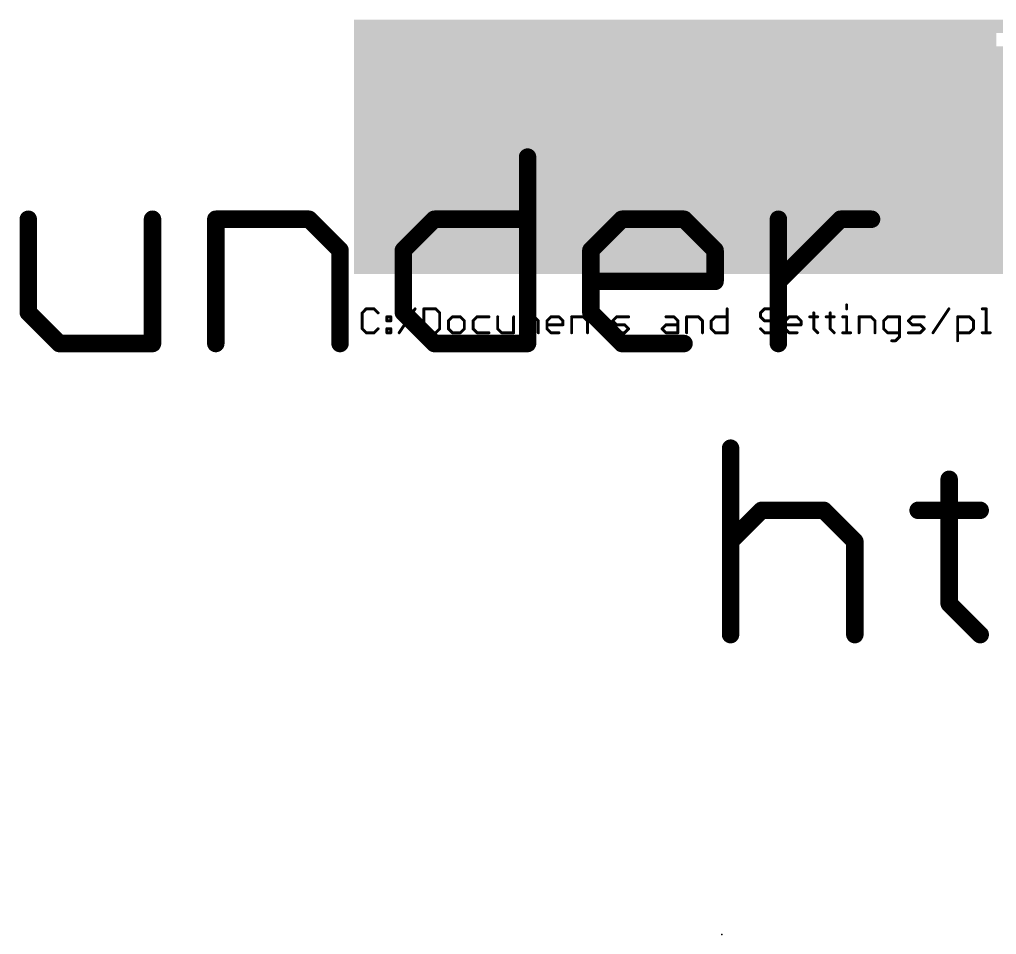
# Model space of a CAD drawing. Extents: x -29 to 78, y -15 to 28.
# Drawn here: x -14.43 to -5.9, y -11.43 to -3.45 of the extents above; entities that cross this region are included whole.
import ezdxf

# ---------------------------------------------------------------- set-up
doc = ezdxf.new("R2010")
doc.units = 0
for name, color, linetype in [('200', 132, 'CONTINUOUS'), ('201', 110, 'CONTINUOUS'), ('23', 53, 'CONTINUOUS'), ('27', 253, 'CONTINUOUS')]:
    doc.layers.add(name, color=color, linetype=linetype)

# ---------------------------------------------------------------- blocks, each defined once
blk = doc.blocks.new('RECT')
blk.add_solid([(-0.5, -0.5), (0.5, -0.5), (-0.5, 0.5), (0.5, 0.5)])

msp = doc.modelspace()

# ---------------------------------------------------------------- linework, layer by layer
at = {"layer": '201', "const_width": 0.0254}
for points in [[(-11.403, -5.9714), (-11.4377, -6.0062)], [(-11.3335, -5.9714), (-11.403, -5.9714)], [(-11.2988, -6.0062), (-11.3335, -5.9714)], [(-11.1151, -6.1798), (-10.9761, -5.9714)], [(-10.9, -5.9714), (-10.9, -6.1798)], [(-10.7958, -5.9714), (-10.9, -5.9714)], [(-10.7611, -6.0062), (-10.7958, -5.9714)], [(-8.2516, -5.9714), (-8.2516, -6.1798)], [(-7.9256, -5.9714), (-7.9604, -6.0062)], [(-7.8562, -5.9714), (-7.9256, -5.9714)], [(-7.8214, -6.0062), (-7.8562, -5.9714)], [(-7.2086, -5.9367), (-7.2086, -5.9714)], [(-6.4547, -6.1798), (-6.3158, -5.9714)], [(-6.0245, -5.9714), (-5.9898, -5.9714)], [(-5.9898, -5.9714), (-5.9898, -6.1798)], [(-11.4377, -6.0062), (-11.4377, -6.1451)], [(-11.2226, -6.0409), (-11.1879, -6.0409)], [(-11.2226, -6.0756), (-11.2226, -6.0409)], [(-11.1879, -6.0409), (-11.1879, -6.0756)], [(-10.7611, -6.1451), (-10.7611, -6.0062)], [(-10.6501, -6.0409), (-10.6849, -6.0756)], [(-10.5807, -6.0409), (-10.6501, -6.0409)], [(-10.546, -6.0756), (-10.5807, -6.0409)], [(-10.4351, -6.0409), (-10.4698, -6.0756)], [(-10.3309, -6.0409), (-10.4351, -6.0409)], [(-10.2547, -6.0409), (-10.2547, -6.1451)], [(-10.1158, -6.1798), (-10.1158, -6.0409)], [(-10.0396, -6.1798), (-10.0396, -6.0409)], [(-10.0396, -6.0409), (-10.0049, -6.0409)], [(-10.0049, -6.0409), (-9.9701, -6.0756)], [(-9.9701, -6.0756), (-9.9354, -6.0409)], [(-9.9354, -6.0409), (-9.9007, -6.0756)], [(-9.8245, -6.0756), (-9.7898, -6.0409)], [(-9.7898, -6.0409), (-9.7203, -6.0409)], [(-9.7203, -6.0409), (-9.6856, -6.0756)], [(-9.6094, -6.1798), (-9.6094, -6.0409)], [(-9.6094, -6.0409), (-9.5052, -6.0409)], [(-9.5052, -6.0409), (-9.4705, -6.0756)], [(-9.3943, -6.0409), (-9.3249, -6.0409)], [(-9.3596, -6.0062), (-9.3596, -6.1451)], [(-9.2509, -6.0756), (-9.2162, -6.0409)], [(-9.2162, -6.0409), (-9.112, -6.0409)], [(-8.786, -6.0409), (-8.7165, -6.0409)], [(-8.7165, -6.0409), (-8.6818, -6.0756)], [(-8.6056, -6.1798), (-8.6056, -6.0409)], [(-8.6056, -6.0409), (-8.5014, -6.0409)], [(-8.5014, -6.0409), (-8.4667, -6.0756)], [(-8.3905, -6.0756), (-8.3558, -6.0409)], [(-8.3558, -6.0409), (-8.2516, -6.0409)], [(-7.9604, -6.0062), (-7.9604, -6.0409)], [(-7.9604, -6.0409), (-7.9256, -6.0756)], [(-7.7453, -6.0756), (-7.7105, -6.0409)], [(-7.7105, -6.0409), (-7.6411, -6.0409)], [(-7.6411, -6.0409), (-7.6063, -6.0756)], [(-7.5302, -6.0409), (-7.4607, -6.0409)], [(-7.4954, -6.0062), (-7.4954, -6.1451)], [(-7.3868, -6.0409), (-7.3173, -6.0409)], [(-7.352, -6.0062), (-7.352, -6.1451)], [(-7.2434, -6.0409), (-7.2086, -6.0409)], [(-7.2086, -6.0409), (-7.2086, -6.1798)], [(-7.1, -6.1798), (-7.1, -6.0409)], [(-7.1, -6.0409), (-6.9958, -6.0409)], [(-6.9958, -6.0409), (-6.9611, -6.0756)], [(-6.8502, -6.0409), (-6.8849, -6.0756)], [(-6.746, -6.0409), (-6.8502, -6.0409)], [(-6.746, -6.2145), (-6.746, -6.0409)], [(-6.6698, -6.0756), (-6.6351, -6.0409)], [(-6.6351, -6.0409), (-6.5309, -6.0409)], [(-6.2396, -6.2493), (-6.2396, -6.0409)], [(-6.2396, -6.0409), (-6.1354, -6.0409)], [(-6.1354, -6.0409), (-6.1007, -6.0756)], [(-11.4377, -6.1451), (-11.403, -6.1798)], [(-11.3335, -6.1798), (-11.2988, -6.1451)], [(-11.1879, -6.0756), (-11.2226, -6.0756)], [(-11.2226, -6.1451), (-11.1879, -6.1451)], [(-11.2226, -6.1798), (-11.2226, -6.1451)], [(-11.1879, -6.1451), (-11.1879, -6.1798)], [(-10.7958, -6.1798), (-10.7611, -6.1451)], [(-10.6849, -6.0756), (-10.6849, -6.1451)], [(-10.6849, -6.1451), (-10.6501, -6.1798)], [(-10.5807, -6.1798), (-10.546, -6.1451)], [(-10.546, -6.1451), (-10.546, -6.0756)], [(-10.4698, -6.0756), (-10.4698, -6.1451)], [(-10.4698, -6.1451), (-10.4351, -6.1798)], [(-10.2547, -6.1451), (-10.22, -6.1798)], [(-9.9701, -6.0756), (-9.9701, -6.1798)], [(-9.9007, -6.0756), (-9.9007, -6.1798)], [(-9.8245, -6.1451), (-9.8245, -6.0756)], [(-9.6856, -6.1103), (-9.8245, -6.1103)], [(-9.7898, -6.1798), (-9.8245, -6.1451)], [(-9.6856, -6.0756), (-9.6856, -6.1103)], [(-9.4705, -6.0756), (-9.4705, -6.1798)], [(-9.3596, -6.1451), (-9.3249, -6.1798)], [(-9.2162, -6.1103), (-9.2509, -6.0756)], [(-9.1467, -6.1103), (-9.2162, -6.1103)], [(-9.112, -6.1451), (-9.1467, -6.1103)], [(-9.1467, -6.1798), (-9.112, -6.1451)], [(-8.8207, -6.1451), (-8.786, -6.1103)], [(-8.786, -6.1798), (-8.8207, -6.1451)], [(-8.786, -6.1103), (-8.6818, -6.1103)], [(-8.6818, -6.0756), (-8.6818, -6.1798)], [(-8.4667, -6.0756), (-8.4667, -6.1798)], [(-8.3905, -6.1451), (-8.3905, -6.0756)], [(-8.3558, -6.1798), (-8.3905, -6.1451)], [(-7.9256, -6.1798), (-7.9604, -6.1451)], [(-7.9256, -6.0756), (-7.8562, -6.0756)], [(-7.8562, -6.0756), (-7.8214, -6.1103)], [(-7.8214, -6.1451), (-7.8562, -6.1798)], [(-7.8214, -6.1103), (-7.8214, -6.1451)], [(-7.7453, -6.1451), (-7.7453, -6.0756)], [(-7.6063, -6.1103), (-7.7453, -6.1103)], [(-7.7105, -6.1798), (-7.7453, -6.1451)], [(-7.6063, -6.0756), (-7.6063, -6.1103)], [(-7.4954, -6.1451), (-7.4607, -6.1798)], [(-7.352, -6.1451), (-7.3173, -6.1798)], [(-6.9611, -6.0756), (-6.9611, -6.1798)], [(-6.8849, -6.0756), (-6.8849, -6.1451)], [(-6.8849, -6.1451), (-6.8502, -6.1798)], [(-6.6351, -6.1103), (-6.6698, -6.0756)], [(-6.5656, -6.1103), (-6.6351, -6.1103)], [(-6.5309, -6.1451), (-6.5656, -6.1103)], [(-6.5656, -6.1798), (-6.5309, -6.1451)], [(-6.1007, -6.1451), (-6.1354, -6.1798)], [(-6.1007, -6.0756), (-6.1007, -6.1451)], [(-11.403, -6.1798), (-11.3335, -6.1798)], [(-11.1879, -6.1798), (-11.2226, -6.1798)], [(-10.9, -6.1798), (-10.7958, -6.1798)], [(-10.6501, -6.1798), (-10.5807, -6.1798)], [(-10.4351, -6.1798), (-10.3309, -6.1798)], [(-10.22, -6.1798), (-10.1158, -6.1798)], [(-9.7203, -6.1798), (-9.7898, -6.1798)], [(-9.2509, -6.1798), (-9.1467, -6.1798)], [(-8.6818, -6.1798), (-8.786, -6.1798)], [(-8.2516, -6.1798), (-8.3558, -6.1798)], [(-7.8562, -6.1798), (-7.9256, -6.1798)], [(-7.6411, -6.1798), (-7.7105, -6.1798)], [(-7.2434, -6.1798), (-7.1739, -6.1798)], [(-6.8502, -6.1798), (-6.746, -6.1798)], [(-6.7807, -6.2493), (-6.746, -6.2145)], [(-6.6698, -6.1798), (-6.5656, -6.1798)], [(-6.1354, -6.1798), (-6.2396, -6.1798)], [(-6.0245, -6.1798), (-5.955, -6.1798)], [(-6.8154, -6.2493), (-6.7807, -6.2493)]]:
    msp.add_lwpolyline(points, dxfattribs=at)
at = {"layer": '201', "const_width": 0.0127}
for points in [[(-11.403, -5.9651, 1), (-11.403, -5.9778)], [(-11.3985, -5.9759, 1), (-11.4075, -5.9669)], [(-11.329, -5.9669, 1), (-11.338, -5.9759)], [(-11.3335, -5.9778, 1), (-11.3335, -5.9651)], [(-10.9709, -5.9749, 1), (-10.9814, -5.9679)], [(-10.8936, -5.9714, 1), (-10.9063, -5.9714)], [(-10.9, -5.9651, 1), (-10.9, -5.9778)], [(-10.7913, -5.9669, 1), (-10.8003, -5.9759)], [(-10.7958, -5.9778, 1), (-10.7958, -5.9651)], [(-8.2453, -5.9714, 1), (-8.258, -5.9714)], [(-7.9256, -5.9651, 1), (-7.9256, -5.9778)], [(-7.9211, -5.9759, 1), (-7.9301, -5.9669)], [(-7.8517, -5.9669, 1), (-7.8607, -5.9759)], [(-7.8562, -5.9778, 1), (-7.8562, -5.9651)], [(-7.2023, -5.9367, 1), (-7.215, -5.9367)], [(-7.215, -5.9714, 1), (-7.2023, -5.9714)], [(-6.3105, -5.9749, 1), (-6.3211, -5.9679)], [(-6.0245, -5.9651, 1), (-6.0245, -5.9778)], [(-5.9834, -5.9714, 1), (-5.9961, -5.9714)], [(-5.9898, -5.9778, 1), (-5.9898, -5.9651)], [(-11.4314, -6.0062, 1), (-11.4441, -6.0062)], [(-11.4422, -6.0017, 1), (-11.4332, -6.0106)], [(-11.3033, -6.0106, 1), (-11.2943, -6.0017)], [(-11.2226, -6.0345, 1), (-11.2226, -6.0472)], [(-11.2163, -6.0409, 1), (-11.229, -6.0409)], [(-11.1815, -6.0409, 1), (-11.1942, -6.0409)], [(-11.1879, -6.0472, 1), (-11.1879, -6.0345)], [(-10.7547, -6.0062, 1), (-10.7674, -6.0062)], [(-10.7655, -6.0106, 1), (-10.7566, -6.0017)], [(-10.6501, -6.0345, 1), (-10.6501, -6.0472)], [(-10.6457, -6.0454, 1), (-10.6546, -6.0364)], [(-10.5762, -6.0364, 1), (-10.5852, -6.0454)], [(-10.5807, -6.0472, 1), (-10.5807, -6.0345)], [(-10.4351, -6.0345, 1), (-10.4351, -6.0472)], [(-10.4306, -6.0454, 1), (-10.4395, -6.0364)], [(-10.3309, -6.0472, 1), (-10.3309, -6.0345)], [(-10.2483, -6.0409, 1), (-10.261, -6.0409)], [(-10.1094, -6.0409, 1), (-10.1221, -6.0409)], [(-10.0396, -6.0345, 1), (-10.0396, -6.0472)], [(-10.0332, -6.0409, 1), (-10.0459, -6.0409)], [(-10.0004, -6.0364, 1), (-10.0094, -6.0454)], [(-10.0049, -6.0472, 1), (-10.0049, -6.0345)], [(-9.9309, -6.0364, 1), (-9.9399, -6.0454)], [(-9.9309, -6.0454, 1), (-9.9399, -6.0364)], [(-9.7898, -6.0345, 1), (-9.7898, -6.0472)], [(-9.7853, -6.0454, 1), (-9.7943, -6.0364)], [(-9.7158, -6.0364, 1), (-9.7248, -6.0454)], [(-9.7203, -6.0472, 1), (-9.7203, -6.0345)], [(-9.6031, -6.0409, 1), (-9.6158, -6.0409)], [(-9.6094, -6.0345, 1), (-9.6094, -6.0472)], [(-9.5007, -6.0364, 1), (-9.5097, -6.0454)], [(-9.5052, -6.0472, 1), (-9.5052, -6.0345)], [(-9.3943, -6.0345, 1), (-9.3943, -6.0472)], [(-9.3532, -6.0062, 1), (-9.3659, -6.0062)], [(-9.3249, -6.0472, 1), (-9.3249, -6.0345)], [(-9.2162, -6.0345, 1), (-9.2162, -6.0472)], [(-9.2117, -6.0454, 1), (-9.2207, -6.0364)], [(-9.112, -6.0472, 1), (-9.112, -6.0345)], [(-8.786, -6.0345, 1), (-8.786, -6.0472)], [(-8.712, -6.0364, 1), (-8.721, -6.0454)], [(-8.7165, -6.0472, 1), (-8.7165, -6.0345)], [(-8.5993, -6.0409, 1), (-8.612, -6.0409)], [(-8.6056, -6.0345, 1), (-8.6056, -6.0472)], [(-8.497, -6.0364, 1), (-8.5059, -6.0454)], [(-8.5014, -6.0472, 1), (-8.5014, -6.0345)], [(-8.3558, -6.0345, 1), (-8.3558, -6.0472)], [(-8.3513, -6.0454, 1), (-8.3603, -6.0364)], [(-8.2516, -6.0472, 1), (-8.2516, -6.0345)], [(-7.954, -6.0062, 1), (-7.9667, -6.0062)], [(-7.9667, -6.0409, 1), (-7.954, -6.0409)], [(-7.9648, -6.0017, 1), (-7.9559, -6.0106)], [(-7.9559, -6.0364, 1), (-7.9648, -6.0454)], [(-7.8259, -6.0106, 1), (-7.8169, -6.0017)], [(-7.7105, -6.0345, 1), (-7.7105, -6.0472)], [(-7.706, -6.0454, 1), (-7.715, -6.0364)], [(-7.6366, -6.0364, 1), (-7.6456, -6.0454)], [(-7.6411, -6.0472, 1), (-7.6411, -6.0345)], [(-7.5302, -6.0345, 1), (-7.5302, -6.0472)], [(-7.4891, -6.0062, 1), (-7.5018, -6.0062)], [(-7.4607, -6.0472, 1), (-7.4607, -6.0345)], [(-7.3868, -6.0345, 1), (-7.3868, -6.0472)], [(-7.3457, -6.0062, 1), (-7.3584, -6.0062)], [(-7.3173, -6.0472, 1), (-7.3173, -6.0345)], [(-7.2434, -6.0345, 1), (-7.2434, -6.0472)], [(-7.2023, -6.0409, 1), (-7.215, -6.0409)], [(-7.2086, -6.0472, 1), (-7.2086, -6.0345)], [(-7.1, -6.0345, 1), (-7.1, -6.0472)], [(-7.0936, -6.0409, 1), (-7.1063, -6.0409)], [(-6.9913, -6.0364, 1), (-7.0003, -6.0454)], [(-6.9958, -6.0472, 1), (-6.9958, -6.0345)], [(-6.8502, -6.0345, 1), (-6.8502, -6.0472)], [(-6.8457, -6.0454, 1), (-6.8546, -6.0364)], [(-6.7396, -6.0409, 1), (-6.7523, -6.0409)], [(-6.746, -6.0472, 1), (-6.746, -6.0345)], [(-6.6351, -6.0345, 1), (-6.6351, -6.0472)], [(-6.6306, -6.0454, 1), (-6.6395, -6.0364)], [(-6.5309, -6.0472, 1), (-6.5309, -6.0345)], [(-6.2396, -6.0345, 1), (-6.2396, -6.0472)], [(-6.2332, -6.0409, 1), (-6.2459, -6.0409)], [(-6.1309, -6.0364, 1), (-6.1399, -6.0454)], [(-6.1354, -6.0472, 1), (-6.1354, -6.0345)], [(-11.4441, -6.1451, 1), (-11.4314, -6.1451)], [(-11.4332, -6.1406, 1), (-11.4422, -6.1496)], [(-11.2943, -6.1496, 1), (-11.3033, -6.1406)], [(-11.2226, -6.0693, 1), (-11.2226, -6.082)], [(-11.229, -6.0756, 1), (-11.2163, -6.0756)], [(-11.2226, -6.1387, 1), (-11.2226, -6.1514)], [(-11.2163, -6.1451, 1), (-11.229, -6.1451)], [(-11.1942, -6.0756, 1), (-11.1815, -6.0756)], [(-11.1815, -6.1451, 1), (-11.1942, -6.1451)], [(-11.1879, -6.082, 1), (-11.1879, -6.0693)], [(-11.1879, -6.1514, 1), (-11.1879, -6.1387)], [(-10.7674, -6.1451, 1), (-10.7547, -6.1451)], [(-10.7566, -6.1496, 1), (-10.7655, -6.1406)], [(-10.6785, -6.0756, 1), (-10.6912, -6.0756)], [(-10.6894, -6.0711, 1), (-10.6804, -6.0801)], [(-10.6804, -6.1406, 1), (-10.6894, -6.1496)], [(-10.6912, -6.1451, 1), (-10.6785, -6.1451)], [(-10.5396, -6.0756, 1), (-10.5523, -6.0756)], [(-10.5523, -6.1451, 1), (-10.5396, -6.1451)], [(-10.5504, -6.0801, 1), (-10.5415, -6.0711)], [(-10.5415, -6.1496, 1), (-10.5504, -6.1406)], [(-10.4634, -6.0756, 1), (-10.4761, -6.0756)], [(-10.4743, -6.0711, 1), (-10.4653, -6.0801)], [(-10.4653, -6.1406, 1), (-10.4743, -6.1496)], [(-10.4761, -6.1451, 1), (-10.4634, -6.1451)], [(-10.2502, -6.1406, 1), (-10.2592, -6.1496)], [(-10.261, -6.1451, 1), (-10.2483, -6.1451)], [(-9.9638, -6.0756, 1), (-9.9765, -6.0756)], [(-9.9746, -6.0711, 1), (-9.9656, -6.0801)], [(-9.9746, -6.0801, 1), (-9.9656, -6.0711)], [(-9.8943, -6.0756, 1), (-9.907, -6.0756)], [(-9.9052, -6.0801, 1), (-9.8962, -6.0711)], [(-9.829, -6.0711, 1), (-9.82, -6.0801)], [(-9.8245, -6.104, 1), (-9.8245, -6.1167)], [(-9.82, -6.1406, 1), (-9.829, -6.1496)], [(-9.8181, -6.0756, 1), (-9.8308, -6.0756)], [(-9.8308, -6.1451, 1), (-9.8181, -6.1451)], [(-9.6792, -6.0756, 1), (-9.6919, -6.0756)], [(-9.6919, -6.1103, 1), (-9.6792, -6.1103)], [(-9.6901, -6.0801, 1), (-9.6811, -6.0711)], [(-9.6856, -6.1167, 1), (-9.6856, -6.104)], [(-9.4641, -6.0756, 1), (-9.4768, -6.0756)], [(-9.475, -6.0801, 1), (-9.466, -6.0711)], [(-9.3551, -6.1406, 1), (-9.3641, -6.1496)], [(-9.3659, -6.1451, 1), (-9.3532, -6.1451)], [(-9.2464, -6.0711, 1), (-9.2554, -6.0801)], [(-9.2554, -6.0711, 1), (-9.2464, -6.0801)], [(-9.2162, -6.104, 1), (-9.2162, -6.1167)], [(-9.2207, -6.1148, 1), (-9.2117, -6.1059)], [(-9.1422, -6.1059, 1), (-9.1512, -6.1148)], [(-9.1467, -6.1167, 1), (-9.1467, -6.104)], [(-9.1075, -6.1496, 1), (-9.1165, -6.1406)], [(-9.1165, -6.1496, 1), (-9.1075, -6.1406)], [(-8.8162, -6.1406, 1), (-8.8252, -6.1496)], [(-8.8252, -6.1406, 1), (-8.8162, -6.1496)], [(-8.786, -6.104, 1), (-8.786, -6.1167)], [(-8.7815, -6.1148, 1), (-8.7905, -6.1059)], [(-8.6755, -6.0756, 1), (-8.6882, -6.0756)], [(-8.6863, -6.0801, 1), (-8.6773, -6.0711)], [(-8.6818, -6.1167, 1), (-8.6818, -6.104)], [(-8.4604, -6.0756, 1), (-8.4731, -6.0756)], [(-8.4712, -6.0801, 1), (-8.4622, -6.0711)], [(-8.3842, -6.0756, 1), (-8.3969, -6.0756)], [(-8.3969, -6.1451, 1), (-8.3842, -6.1451)], [(-8.395, -6.0711, 1), (-8.386, -6.0801)], [(-8.386, -6.1406, 1), (-8.395, -6.1496)], [(-7.9559, -6.1406, 1), (-7.9648, -6.1496)], [(-7.9256, -6.0693, 1), (-7.9256, -6.082)], [(-7.9301, -6.0801, 1), (-7.9211, -6.0711)], [(-7.8517, -6.0711, 1), (-7.8607, -6.0801)], [(-7.8562, -6.082, 1), (-7.8562, -6.0693)], [(-7.8151, -6.1103, 1), (-7.8278, -6.1103)], [(-7.8278, -6.1451, 1), (-7.8151, -6.1451)], [(-7.8259, -6.1148, 1), (-7.8169, -6.1059)], [(-7.8169, -6.1496, 1), (-7.8259, -6.1406)], [(-7.7389, -6.0756, 1), (-7.7516, -6.0756)], [(-7.7453, -6.104, 1), (-7.7453, -6.1167)], [(-7.7516, -6.1451, 1), (-7.7389, -6.1451)], [(-7.7497, -6.0711, 1), (-7.7408, -6.0801)], [(-7.7408, -6.1406, 1), (-7.7497, -6.1496)], [(-7.6, -6.0756, 1), (-7.6127, -6.0756)], [(-7.6127, -6.1103, 1), (-7.6, -6.1103)], [(-7.6108, -6.0801, 1), (-7.6019, -6.0711)], [(-7.6063, -6.1167, 1), (-7.6063, -6.104)], [(-7.5018, -6.1451, 1), (-7.4891, -6.1451)], [(-7.4909, -6.1406, 1), (-7.4999, -6.1496)], [(-7.3475, -6.1406, 1), (-7.3565, -6.1496)], [(-7.3584, -6.1451, 1), (-7.3457, -6.1451)], [(-6.9547, -6.0756, 1), (-6.9674, -6.0756)], [(-6.9655, -6.0801, 1), (-6.9566, -6.0711)], [(-6.8785, -6.0756, 1), (-6.8912, -6.0756)], [(-6.8894, -6.0711, 1), (-6.8804, -6.0801)], [(-6.8804, -6.1406, 1), (-6.8894, -6.1496)], [(-6.8912, -6.1451, 1), (-6.8785, -6.1451)], [(-6.6653, -6.0711, 1), (-6.6743, -6.0801)], [(-6.6743, -6.0711, 1), (-6.6653, -6.0801)], [(-6.6351, -6.104, 1), (-6.6351, -6.1167)], [(-6.6395, -6.1148, 1), (-6.6306, -6.1059)], [(-6.5611, -6.1059, 1), (-6.5701, -6.1148)], [(-6.5656, -6.1167, 1), (-6.5656, -6.104)], [(-6.5264, -6.1496, 1), (-6.5354, -6.1406)], [(-6.5354, -6.1496, 1), (-6.5264, -6.1406)], [(-6.0943, -6.0756, 1), (-6.107, -6.0756)], [(-6.107, -6.1451, 1), (-6.0943, -6.1451)], [(-6.1052, -6.0801, 1), (-6.0962, -6.0711)], [(-6.0962, -6.1496, 1), (-6.1052, -6.1406)], [(-11.403, -6.1734, 1), (-11.403, -6.1862)], [(-11.4075, -6.1843, 1), (-11.3985, -6.1753)], [(-11.338, -6.1753, 1), (-11.329, -6.1843)], [(-11.3335, -6.1862, 1), (-11.3335, -6.1734)], [(-11.2226, -6.1734, 1), (-11.2226, -6.1862)], [(-11.229, -6.1798, 1), (-11.2163, -6.1798)], [(-11.1942, -6.1798, 1), (-11.1815, -6.1798)], [(-11.1879, -6.1862, 1), (-11.1879, -6.1734)], [(-11.1203, -6.1763, 1), (-11.1098, -6.1833)], [(-10.9, -6.1734, 1), (-10.9, -6.1862)], [(-10.9063, -6.1798, 1), (-10.8936, -6.1798)], [(-10.8003, -6.1753, 1), (-10.7913, -6.1843)], [(-10.7958, -6.1862, 1), (-10.7958, -6.1734)], [(-10.6501, -6.1734, 1), (-10.6501, -6.1862)], [(-10.6546, -6.1843, 1), (-10.6457, -6.1753)], [(-10.5852, -6.1753, 1), (-10.5762, -6.1843)], [(-10.5807, -6.1862, 1), (-10.5807, -6.1734)], [(-10.4351, -6.1734, 1), (-10.4351, -6.1862)], [(-10.4395, -6.1843, 1), (-10.4306, -6.1753)], [(-10.3309, -6.1862, 1), (-10.3309, -6.1734)], [(-10.22, -6.1734, 1), (-10.22, -6.1862)], [(-10.2244, -6.1843, 1), (-10.2155, -6.1753)], [(-10.1221, -6.1798, 1), (-10.1094, -6.1798)], [(-10.1158, -6.1862, 1), (-10.1158, -6.1734)], [(-10.0459, -6.1798, 1), (-10.0332, -6.1798)], [(-9.9765, -6.1798, 1), (-9.9638, -6.1798)], [(-9.907, -6.1798, 1), (-9.8943, -6.1798)], [(-9.7898, -6.1734, 1), (-9.7898, -6.1862)], [(-9.7943, -6.1843, 1), (-9.7853, -6.1753)], [(-9.7203, -6.1862, 1), (-9.7203, -6.1734)], [(-9.6158, -6.1798, 1), (-9.6031, -6.1798)], [(-9.4768, -6.1798, 1), (-9.4641, -6.1798)], [(-9.3293, -6.1843, 1), (-9.3204, -6.1753)], [(-9.2509, -6.1734, 1), (-9.2509, -6.1862)], [(-9.1512, -6.1753, 1), (-9.1422, -6.1843)], [(-9.1467, -6.1862, 1), (-9.1467, -6.1734)], [(-8.786, -6.1734, 1), (-8.786, -6.1862)], [(-8.7905, -6.1843, 1), (-8.7815, -6.1753)], [(-8.6882, -6.1798, 1), (-8.6755, -6.1798)], [(-8.6818, -6.1862, 1), (-8.6818, -6.1734)], [(-8.612, -6.1798, 1), (-8.5993, -6.1798)], [(-8.4731, -6.1798, 1), (-8.4604, -6.1798)], [(-8.3558, -6.1734, 1), (-8.3558, -6.1862)], [(-8.3603, -6.1843, 1), (-8.3513, -6.1753)], [(-8.258, -6.1798, 1), (-8.2453, -6.1798)], [(-8.2516, -6.1862, 1), (-8.2516, -6.1734)], [(-7.9256, -6.1734, 1), (-7.9256, -6.1862)], [(-7.9301, -6.1843, 1), (-7.9211, -6.1753)], [(-7.8607, -6.1753, 1), (-7.8517, -6.1843)], [(-7.8562, -6.1862, 1), (-7.8562, -6.1734)], [(-7.7105, -6.1734, 1), (-7.7105, -6.1862)], [(-7.715, -6.1843, 1), (-7.706, -6.1753)], [(-7.6411, -6.1862, 1), (-7.6411, -6.1734)], [(-7.4652, -6.1843, 1), (-7.4562, -6.1753)], [(-7.3218, -6.1843, 1), (-7.3128, -6.1753)], [(-7.2434, -6.1734, 1), (-7.2434, -6.1862)], [(-7.215, -6.1798, 1), (-7.2023, -6.1798)], [(-7.1739, -6.1862, 1), (-7.1739, -6.1734)], [(-7.1063, -6.1798, 1), (-7.0936, -6.1798)], [(-6.9674, -6.1798, 1), (-6.9547, -6.1798)], [(-6.8502, -6.1734, 1), (-6.8502, -6.1862)], [(-6.8546, -6.1843, 1), (-6.8457, -6.1753)], [(-6.7523, -6.2145, 1), (-6.7396, -6.2145)], [(-6.7415, -6.219, 1), (-6.7505, -6.21)], [(-6.746, -6.1862, 1), (-6.746, -6.1734)], [(-6.6698, -6.1734, 1), (-6.6698, -6.1862)], [(-6.5701, -6.1753, 1), (-6.5611, -6.1843)], [(-6.5656, -6.1862, 1), (-6.5656, -6.1734)], [(-6.46, -6.1763, 1), (-6.4494, -6.1833)], [(-6.2396, -6.1734, 1), (-6.2396, -6.1862)], [(-6.1399, -6.1753, 1), (-6.1309, -6.1843)], [(-6.1354, -6.1862, 1), (-6.1354, -6.1734)], [(-6.0245, -6.1734, 1), (-6.0245, -6.1862)], [(-5.9961, -6.1798, 1), (-5.9834, -6.1798)], [(-5.955, -6.1862, 1), (-5.955, -6.1734)], [(-6.8154, -6.2429, 1), (-6.8154, -6.2556)], [(-6.7852, -6.2448, 1), (-6.7762, -6.2537)], [(-6.7807, -6.2556, 1), (-6.7807, -6.2429)], [(-6.2459, -6.2493, 1), (-6.2332, -6.2493)]]:
    msp.add_lwpolyline(points, format="xyb", dxfattribs=at)
at = {"layer": '23'}
msp.add_point((-8.2979, -11.43), dxfattribs=at)
at = {"layer": '27', "const_width": 0.1524}
for points in [[(-9.994, -4.6468), (-9.994, -6.2738)], [(-14.353, -5.1891), (-14.353, -6.0026)], [(-13.2683, -6.2738), (-13.2683, -5.1891)], [(-12.7158, -6.2738), (-12.7158, -5.1891)], [(-12.7158, -5.1891), (-11.9023, -5.1891)], [(-11.9023, -5.1891), (-11.6312, -5.4603)], [(-11.0787, -5.4603), (-10.8075, -5.1891)], [(-10.8075, -5.1891), (-9.994, -5.1891)], [(-9.4415, -5.4603), (-9.1703, -5.1891)], [(-9.1703, -5.1891), (-8.628, -5.1891)], [(-8.628, -5.1891), (-8.3568, -5.4603)], [(-7.8043, -6.2738), (-7.8043, -5.1891)], [(-7.8043, -5.7315), (-7.262, -5.1891)], [(-7.262, -5.1891), (-6.9909, -5.1891)], [(-11.6312, -5.4603), (-11.6312, -6.2738)], [(-11.0787, -6.0026), (-11.0787, -5.4603)], [(-9.4415, -6.0026), (-9.4415, -5.4603)], [(-8.3568, -5.4603), (-8.3568, -5.7315)], [(-8.3568, -5.7315), (-9.4415, -5.7315)], [(-14.353, -6.0026), (-14.0818, -6.2738)], [(-10.8075, -6.2738), (-11.0787, -6.0026)], [(-9.1703, -6.2738), (-9.4415, -6.0026)], [(-14.0818, -6.2738), (-13.2683, -6.2738)], [(-9.994, -6.2738), (-10.8075, -6.2738)], [(-8.628, -6.2738), (-9.1703, -6.2738)], [(-8.2217, -7.1868), (-8.2217, -8.8138)], [(-6.3133, -7.458), (-6.3133, -8.5426)], [(-8.2217, -8.0003), (-7.9505, -7.7291)], [(-7.9505, -7.7291), (-7.4082, -7.7291)], [(-7.4082, -7.7291), (-7.137, -8.0003)], [(-6.5845, -7.7291), (-6.0422, -7.7291)], [(-7.137, -8.0003), (-7.137, -8.8138)], [(-6.3133, -8.5426), (-6.0422, -8.8138)]]:
    msp.add_lwpolyline(points, dxfattribs=at)
at = {"layer": '27', "const_width": 0.0762}
for points in [[(-9.9559, -4.6468, 1), (-10.0321, -4.6468)], [(-14.3149, -5.1891, 1), (-14.3911, -5.1891)], [(-13.2302, -5.1891, 1), (-13.3064, -5.1891)], [(-12.6777, -5.1891, 1), (-12.7539, -5.1891)], [(-12.7158, -5.151, 1), (-12.7158, -5.2272)], [(-11.8754, -5.1622, 1), (-11.9293, -5.2161)], [(-11.9023, -5.2272, 1), (-11.9023, -5.151)], [(-10.8075, -5.151, 1), (-10.8075, -5.2272)], [(-10.7806, -5.2161, 1), (-10.8344, -5.1622)], [(-9.994, -5.2272, 1), (-9.994, -5.151)], [(-9.1703, -5.151, 1), (-9.1703, -5.2272)], [(-9.1434, -5.2161, 1), (-9.1973, -5.1622)], [(-8.6011, -5.1622, 1), (-8.6549, -5.2161)], [(-8.628, -5.2272, 1), (-8.628, -5.151)], [(-7.7662, -5.1891, 1), (-7.8424, -5.1891)], [(-7.262, -5.151, 1), (-7.262, -5.2272)], [(-7.2351, -5.2161, 1), (-7.289, -5.1622)], [(-6.9909, -5.2272, 1), (-6.9909, -5.151)], [(-11.5931, -5.4603, 1), (-11.6693, -5.4603)], [(-11.6581, -5.4872, 1), (-11.6042, -5.4334)], [(-11.0406, -5.4603, 1), (-11.1168, -5.4603)], [(-11.1056, -5.4334, 1), (-11.0517, -5.4872)], [(-9.4034, -5.4603, 1), (-9.4796, -5.4603)], [(-9.4684, -5.4334, 1), (-9.4146, -5.4872)], [(-8.3187, -5.4603, 1), (-8.3949, -5.4603)], [(-8.3838, -5.4872, 1), (-8.3299, -5.4334)], [(-9.4415, -5.6934, 1), (-9.4415, -5.7696)], [(-8.3949, -5.7315, 1), (-8.3187, -5.7315)], [(-8.3568, -5.7696, 1), (-8.3568, -5.6934)], [(-7.8313, -5.7045, 1), (-7.7774, -5.7584)], [(-14.326, -5.9757, 1), (-14.3799, -6.0296)], [(-14.3911, -6.0026, 1), (-14.3149, -6.0026)], [(-11.0517, -5.9757, 1), (-11.1056, -6.0296)], [(-11.1168, -6.0026, 1), (-11.0406, -6.0026)], [(-9.4146, -5.9757, 1), (-9.4684, -6.0296)], [(-9.4796, -6.0026, 1), (-9.4034, -6.0026)], [(-14.0818, -6.2357, 1), (-14.0818, -6.3119)], [(-14.1087, -6.3007, 1), (-14.0549, -6.2469)], [(-13.2683, -6.3119, 1), (-13.2683, -6.2357)], [(-10.8075, -6.2357, 1), (-10.8075, -6.3119)], [(-10.8344, -6.3007, 1), (-10.7806, -6.2469)], [(-9.994, -6.3119, 1), (-9.994, -6.2357)], [(-9.1703, -6.2357, 1), (-9.1703, -6.3119)], [(-9.1973, -6.3007, 1), (-9.1434, -6.2469)], [(-8.628, -6.3119, 1), (-8.628, -6.2357)], [(-13.3064, -6.2738, 1), (-13.2302, -6.2738)], [(-12.7539, -6.2738, 1), (-12.6777, -6.2738)], [(-11.6693, -6.2738, 1), (-11.5931, -6.2738)], [(-10.0321, -6.2738, 1), (-9.9559, -6.2738)], [(-7.8424, -6.2738, 1), (-7.7662, -6.2738)], [(-8.1836, -7.1868, 1), (-8.2598, -7.1868)], [(-6.2752, -7.458, 1), (-6.3514, -7.458)], [(-7.9505, -7.691, 1), (-7.9505, -7.7672)], [(-7.9236, -7.7561, 1), (-7.9774, -7.7022)], [(-7.3812, -7.7022, 1), (-7.4351, -7.7561)], [(-7.4082, -7.7672, 1), (-7.4082, -7.691)], [(-6.5845, -7.691, 1), (-6.5845, -7.7672)], [(-6.0422, -7.7672, 1), (-6.0422, -7.691)], [(-7.0989, -8.0003, 1), (-7.1751, -8.0003)], [(-8.2486, -7.9734, 1), (-8.1947, -8.0272)], [(-7.1639, -8.0272, 1), (-7.1101, -7.9734)], [(-6.2864, -8.5157, 1), (-6.3403, -8.5696)], [(-6.3514, -8.5426, 1), (-6.2752, -8.5426)], [(-8.2598, -8.8138, 1), (-8.1836, -8.8138)], [(-7.1751, -8.8138, 1), (-7.0989, -8.8138)], [(-6.0691, -8.8407, 1), (-6.0152, -8.7869)]]:
    msp.add_lwpolyline(points, format="xyb", dxfattribs=at)

# ---------------------------------------------------------------- block references
at = {"layer": '200'}
for p, xscale, yscale in [((-8.763, -3.5052), 5.4915, 0.1168), ((-8.7047, -3.622), 5.6083, 0.1168), ((-8.5878, -3.7389), 5.842, 0.1169), ((-8.471, -3.8557), 6.0757, 0.1168), ((-8.3542, -3.9726), 6.3093, 0.1169), ((-8.2373, -4.0894), 6.543, 0.1168), ((-8.1204, -4.2062), 6.7767, 0.1168), ((-7.9452, -4.3231), 7.1272, 0.1169), ((-7.77, -4.4399), 7.4777, 0.1168), ((-7.6531, -4.5568), 7.7114, 0.1169), ((-7.4194, -4.6736), 8.1788, 0.1168), ((-7.0689, -4.7904), 8.8798, 0.1168), ((17.7012, -4.9073), 58.42, 0.1169), ((17.7012, -5.0241), 58.42, 0.1168), ((17.7012, -5.141), 58.42, 0.1169), ((17.7012, -5.2578), 58.42, 0.1168), ((17.7012, -5.3746), 58.42, 0.1168), ((17.7012, -5.4915), 58.42, 0.1169), ((17.7012, -5.6083), 58.42, 0.1168)]:
    msp.add_blockref('RECT', p, dxfattribs=dict(at, xscale=xscale, yscale=yscale))
at = {"layer": '201', "xscale": 47.7875, "yscale": 0.1168}
msp.add_blockref('RECT', (17.8765, -3.5052), dxfattribs=at)

doc.saveas('drawing.dxf')
